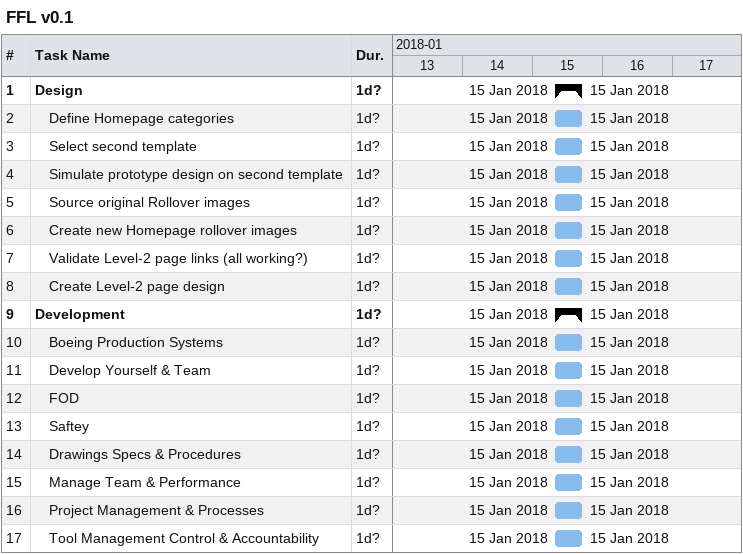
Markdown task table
FFL v0.1

| ID | Level | Task | Duration | Start | Finish |
|---|---|---|---|---|---|
| 1 | 1 | **Design** | 1d? | 2018-01-15 | 2018-01-15 |
| 2 | 2 | Define Homepage categories | 1d? | 2018-01-15 | 2018-01-15 |
| 3 | 2 | Select second template | 1d? | 2018-01-15 | 2018-01-15 |
| 4 | 2 | Simulate prototype design on second template | 1d? | 2018-01-15 | 2018-01-15 |
| 5 | 2 | Source original Rollover images | 1d? | 2018-01-15 | 2018-01-15 |
| 6 | 2 | Create new Homepage rollover images | 1d? | 2018-01-15 | 2018-01-15 |
| 7 | 2 | Validate Level-2 page links (all working?) | 1d? | 2018-01-15 | 2018-01-15 |
| 8 | 2 | Create Level-2 page design | 1d? | 2018-01-15 | 2018-01-15 |
| 9 | 1 | **Development** | 1d? | 2018-01-15 | 2018-01-15 |
| 10 | 2 | Boeing Production Systems | 1d? | 2018-01-15 | 2018-01-15 |
| 11 | 2 | Develop Yourself & Team | 1d? | 2018-01-15 | 2018-01-15 |
| 12 | 2 | FOD | 1d? | 2018-01-15 | 2018-01-15 |
| 13 | 2 | Saftey | 1d? | 2018-01-15 | 2018-01-15 |
| 14 | 2 | Drawings Specs & Procedures | 1d? | 2018-01-15 | 2018-01-15 |
| 15 | 2 | Manage Team & Performance | 1d? | 2018-01-15 | 2018-01-15 |
| 16 | 2 | Project Management & Processes | 1d? | 2018-01-15 | 2018-01-15 |
| 17 | 2 | Tool Management Control & Accountability | 1d? | 2018-01-15 | 2018-01-15 |
